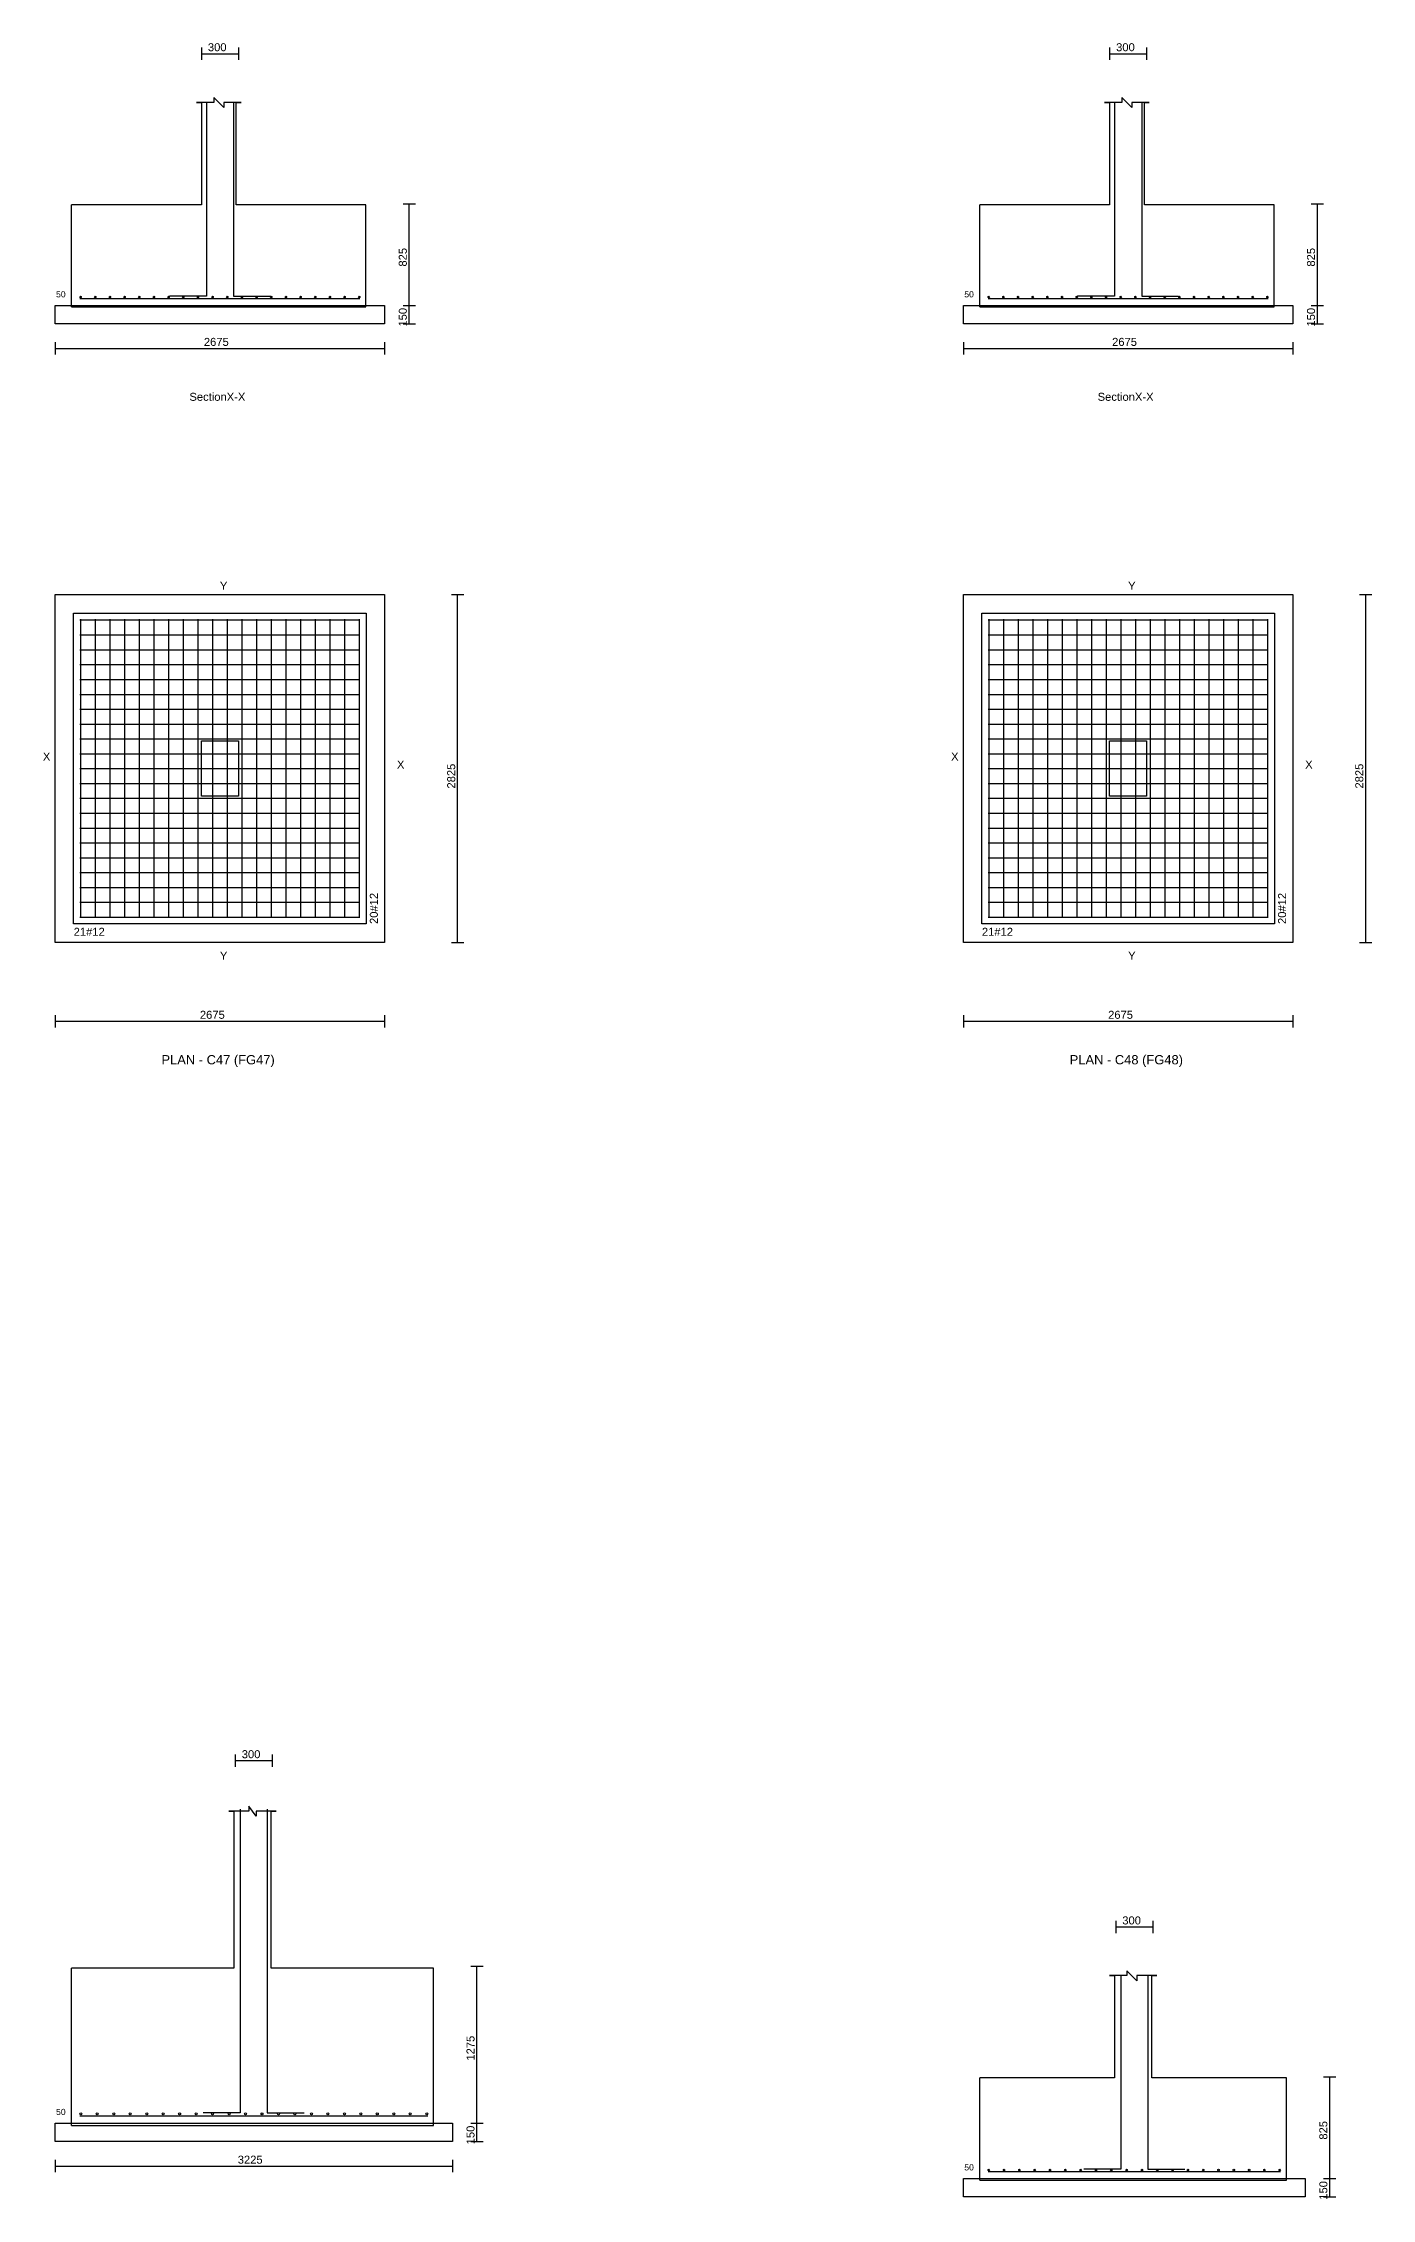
# Model space of a CAD drawing. Extents: x 0 to 27, y -1 to 285.
# Drawn here: x 15 to 25.79, y 158.58 to 176.09 of the extents above; entities that cross this region are included whole.
import ezdxf
from ezdxf.enums import TextEntityAlignment as Align

# ---------------------------------------------------------------- set-up
doc = ezdxf.new("R2010")
doc.units = 0
for name, color, linetype in [('Bottom_Cover', 7, 'CONTINUOUS'), ('Column_Bars', 4, 'CONTINUOUS'), ('Column_Dimension', 7, 'CONTINUOUS'), ('Columns', 4, 'CONTINUOUS'), ('dim_all', 7, 'CONTINUOUS'), ('Footing_Plan', 7, 'CONTINUOUS'), ('PCC', 2, 'CONTINUOUS'), ('PCC_Depth', 7, 'CONTINUOUS'), ('Pcc_Plan', 2, 'CONTINUOUS'), ('Plan', 7, 'CONTINUOUS'), ('Plan_Rf_Xdir', 1, 'CONTINUOUS'), ('Plan_Rf_Ydir', 3, 'CONTINUOUS'), ('Section', 2, 'CONTINUOUS'), ('SectionName', 3, 'CONTINUOUS'), ('Sectn_Rf_Xdir', 1, 'CONTINUOUS'), ('Sectn_Rf_Ydir', 3, 'CONTINUOUS'), ('Total_Depth', 7, 'CONTINUOUS'), ('X_Dimension', 7, 'CONTINUOUS')]:
    doc.layers.add(name, color=color, linetype=linetype)
doc.styles.add('STRUDS_Arial', font='ARIAL.TTF', dxfattribs={"height": 0.04})

msp = doc.modelspace()

# ---------------------------------------------------------------- linework, layer by layer
at = {"layer": 'Column_Bars'}
for p, q in [((16.3275, 175.612), (16.3275, 174.036)), ((16.5475, 175.612), (16.5475, 174.036)), ((23.7025, 175.612), (23.7025, 174.036)), ((23.9225, 175.612), (23.9225, 174.036)), ((16.3275, 174.036), (16.0275, 174.036)), ((16.5475, 174.036), (16.8475, 174.036)), ((23.7025, 174.036), (23.4025, 174.036)), ((23.9225, 174.036), (24.2225, 174.036)), ((16.6025, 161.75), (16.6025, 159.282)), ((16.8225, 161.75), (16.8225, 159.282)), ((23.7525, 160.4), (23.7525, 158.824)), ((23.9725, 160.4), (23.9725, 158.824)), ((16.6025, 159.282), (16.3025, 159.282)), ((16.8225, 159.282), (17.1225, 159.282)), ((23.7525, 158.824), (23.4525, 158.824)), ((23.9725, 158.824), (24.2725, 158.824))]:
    msp.add_line(p, q, dxfattribs=at)
at = {"layer": 'Columns'}
for p, q in [((16.2875, 169.975), (16.2875, 170.425)), ((16.2875, 170.425), (16.5875, 170.425)), ((16.5875, 170.425), (16.5875, 169.975)), ((23.6625, 169.975), (23.6625, 170.425)), ((23.6625, 170.425), (23.9625, 170.425)), ((23.9625, 170.425), (23.9625, 169.975)), ((16.5875, 169.975), (16.2875, 169.975)), ((23.9625, 169.975), (23.6625, 169.975))]:
    msp.add_line(p, q, dxfattribs=at)
at = {"layer": 'dim_all'}
for p, q in [((16.2875, 176.056), (16.2875, 175.956)), ((16.2875, 176.006), (16.5875, 176.006)), ((16.5875, 176.056), (16.5875, 175.956)), ((23.6625, 176.056), (23.6625, 175.956)), ((23.6625, 176.006), (23.9625, 176.006)), ((23.9625, 176.056), (23.9625, 175.956)), ((17.925, 174.787), (18.025, 174.787)), ((17.975, 173.962), (17.975, 174.787)), ((25.3, 174.787), (25.4, 174.787)), ((25.35, 173.962), (25.35, 174.787)), ((17.925, 173.962), (18.025, 173.962)), ((17.925, 173.962), (18.025, 173.962)), ((17.975, 173.813), (17.975, 173.962)), ((25.3, 173.962), (25.4, 173.962)), ((25.3, 173.962), (25.4, 173.962)), ((25.35, 173.813), (25.35, 173.962)), ((17.925, 173.813), (18.025, 173.813)), ((25.3, 173.813), (25.4, 173.813)), ((15.1, 173.662), (15.1, 173.563)), ((15.1, 173.613), (17.775, 173.613)), ((17.775, 173.662), (17.775, 173.563)), ((22.475, 173.662), (22.475, 173.563)), ((22.475, 173.613), (25.15, 173.613)), ((25.15, 173.662), (25.15, 173.563)), ((18.3182, 171.613), (18.4182, 171.613)), ((18.3682, 168.788), (18.3682, 171.613)), ((25.6918, 171.613), (25.7918, 171.613)), ((25.7418, 168.788), (25.7418, 171.613)), ((18.3182, 168.788), (18.4182, 168.788)), ((25.6918, 168.788), (25.7918, 168.788)), ((15.1, 168.198), (15.1, 168.098)), ((15.1, 168.148), (17.775, 168.148)), ((17.775, 168.198), (17.775, 168.098)), ((22.475, 168.198), (22.475, 168.098)), ((22.475, 168.148), (25.15, 168.148)), ((25.15, 168.198), (25.15, 168.098)), ((16.5625, 162.193), (16.5625, 162.093)), ((16.5625, 162.143), (16.8625, 162.143)), ((16.8625, 162.193), (16.8625, 162.093)), ((23.7125, 160.843), (23.7125, 160.743)), ((23.7125, 160.793), (24.0125, 160.793)), ((24.0125, 160.843), (24.0125, 160.743)), ((18.475, 160.475), (18.575, 160.475)), ((18.525, 159.2), (18.525, 160.475)), ((25.4, 159.575), (25.5, 159.575)), ((25.45, 158.75), (25.45, 159.575)), ((18.475, 159.2), (18.575, 159.2)), ((18.475, 159.2), (18.575, 159.2)), ((18.525, 159.05), (18.525, 159.2)), ((18.475, 159.05), (18.575, 159.05)), ((15.1, 158.9), (15.1, 158.8)), ((15.1, 158.85), (18.325, 158.85)), ((18.325, 158.9), (18.325, 158.8)), ((25.4, 158.75), (25.5, 158.75)), ((25.4, 158.75), (25.5, 158.75)), ((25.45, 158.6), (25.45, 158.75)), ((25.4, 158.6), (25.5, 158.6))]:
    msp.add_line(p, q, dxfattribs=at)
at = {"layer": 'Footing_Plan'}
for p, q in [((15.25, 168.938), (15.25, 171.462)), ((15.25, 171.462), (17.625, 171.462)), ((17.625, 171.462), (17.625, 168.938)), ((22.625, 168.938), (22.625, 171.462)), ((22.625, 171.462), (25, 171.462)), ((25, 171.462), (25, 168.938)), ((17.625, 168.938), (15.25, 168.938)), ((25, 168.938), (22.625, 168.938))]:
    msp.add_line(p, q, dxfattribs=at)
at = {"layer": 'PCC'}
for p, q in [((15.1, 173.813), (15.1, 173.962)), ((15.1, 173.962), (17.775, 173.962)), ((15.1, 173.813), (15.1, 173.962)), ((15.1, 173.962), (17.775, 173.962)), ((17.775, 173.962), (17.775, 173.813)), ((17.775, 173.962), (17.775, 173.813)), ((22.475, 173.813), (22.475, 173.962)), ((22.475, 173.962), (25.15, 173.962)), ((22.475, 173.813), (22.475, 173.962)), ((22.475, 173.962), (25.15, 173.962)), ((25.15, 173.962), (25.15, 173.813)), ((25.15, 173.962), (25.15, 173.813)), ((17.775, 173.813), (15.1, 173.813)), ((17.775, 173.813), (15.1, 173.813)), ((25.15, 173.813), (22.475, 173.813)), ((25.15, 173.813), (22.475, 173.813)), ((15.1, 159.05), (15.1, 159.2)), ((15.1, 159.2), (18.325, 159.2)), ((15.1, 159.05), (15.1, 159.2)), ((15.1, 159.2), (18.325, 159.2)), ((18.325, 159.2), (18.325, 159.05)), ((18.325, 159.2), (18.325, 159.05)), ((18.325, 159.05), (15.1, 159.05)), ((18.325, 159.05), (15.1, 159.05)), ((22.475, 158.6), (22.475, 158.75)), ((22.475, 158.75), (25.25, 158.75)), ((22.475, 158.6), (22.475, 158.75)), ((22.475, 158.75), (25.25, 158.75)), ((25.25, 158.75), (25.25, 158.6)), ((25.25, 158.75), (25.25, 158.6)), ((25.25, 158.6), (22.475, 158.6)), ((25.25, 158.6), (22.475, 158.6))]:
    msp.add_line(p, q, dxfattribs=at)
at = {"layer": 'Pcc_Plan'}
for p, q in [((15.1, 168.788), (15.1, 171.613)), ((15.1, 171.613), (17.775, 171.613)), ((17.775, 171.613), (17.775, 168.788)), ((22.475, 168.788), (22.475, 171.613)), ((22.475, 171.613), (25.15, 171.613)), ((25.15, 171.613), (25.15, 168.788)), ((17.775, 168.788), (15.1, 168.788)), ((25.15, 168.788), (22.475, 168.788))]:
    msp.add_line(p, q, dxfattribs=at)
at = {"layer": 'Plan_Rf_Xdir'}
for p, q in [((15.3, 171.407), (17.575, 171.407)), ((22.675, 171.407), (24.95, 171.407)), ((15.3, 171.286), (17.575, 171.286)), ((22.675, 171.286), (24.95, 171.286)), ((15.3, 171.165), (17.575, 171.165)), ((22.675, 171.165), (24.95, 171.165)), ((15.3, 171.045), (17.575, 171.045)), ((15.3, 170.924), (17.575, 170.924)), ((22.675, 171.045), (24.95, 171.045)), ((22.675, 170.924), (24.95, 170.924)), ((15.3, 170.803), (17.575, 170.803)), ((22.675, 170.803), (24.95, 170.803)), ((15.3, 170.683), (17.575, 170.683)), ((15.3, 170.562), (17.575, 170.562)), ((22.675, 170.683), (24.95, 170.683)), ((22.675, 170.562), (24.95, 170.562)), ((15.3, 170.441), (17.575, 170.441)), ((22.675, 170.441), (24.95, 170.441)), ((15.3, 170.321), (17.575, 170.321)), ((15.3, 170.2), (17.575, 170.2)), ((22.675, 170.321), (24.95, 170.321)), ((22.675, 170.2), (24.95, 170.2)), ((15.3, 170.079), (17.575, 170.079)), ((22.675, 170.079), (24.95, 170.079)), ((15.3, 169.959), (17.575, 169.959)), ((15.3, 169.838), (17.575, 169.838)), ((22.675, 169.959), (24.95, 169.959)), ((22.675, 169.838), (24.95, 169.838)), ((15.3, 169.717), (17.575, 169.717)), ((22.675, 169.717), (24.95, 169.717)), ((15.3, 169.597), (17.575, 169.597)), ((22.675, 169.597), (24.95, 169.597)), ((15.3, 169.476), (17.575, 169.476)), ((15.3, 169.355), (17.575, 169.355)), ((22.675, 169.476), (24.95, 169.476)), ((22.675, 169.355), (24.95, 169.355)), ((15.3, 169.235), (17.575, 169.235)), ((22.675, 169.235), (24.95, 169.235)), ((15.3, 169.114), (17.575, 169.114)), ((15.3, 168.993), (17.575, 168.993)), ((22.675, 169.114), (24.95, 169.114)), ((22.675, 168.993), (24.95, 168.993))]:
    msp.add_line(p, q, dxfattribs=at)
at = {"layer": 'Plan_Rf_Ydir'}
for p, q in [((15.306, 171.413), (15.306, 168.988)), ((15.4251, 171.413), (15.4251, 168.988)), ((15.5442, 171.413), (15.5442, 168.988)), ((15.6633, 171.413), (15.6633, 168.988)), ((15.7824, 171.413), (15.7824, 168.988)), ((15.9015, 171.413), (15.9015, 168.988)), ((16.0206, 171.413), (16.0206, 168.988)), ((16.1397, 171.413), (16.1397, 168.988)), ((16.2588, 171.413), (16.2588, 168.988)), ((16.3779, 171.413), (16.3779, 168.988)), ((16.497, 171.413), (16.497, 168.988)), ((16.6162, 171.413), (16.6162, 168.988)), ((16.7353, 171.413), (16.7353, 168.988)), ((16.8544, 171.413), (16.8544, 168.988)), ((16.9735, 171.413), (16.9735, 168.988)), ((17.0926, 171.413), (17.0926, 168.988)), ((17.2117, 171.413), (17.2117, 168.988)), ((17.3308, 171.413), (17.3308, 168.988)), ((17.4499, 171.413), (17.4499, 168.988)), ((17.569, 171.413), (17.569, 168.988)), ((22.681, 171.413), (22.681, 168.988)), ((22.8001, 171.413), (22.8001, 168.988)), ((22.9192, 171.413), (22.9192, 168.988)), ((23.0383, 171.413), (23.0383, 168.988)), ((23.1574, 171.413), (23.1574, 168.988)), ((23.2765, 171.413), (23.2765, 168.988)), ((23.3956, 171.413), (23.3956, 168.988)), ((23.5147, 171.413), (23.5147, 168.988)), ((23.6338, 171.413), (23.6338, 168.988)), ((23.7529, 171.413), (23.7529, 168.988)), ((23.872, 171.413), (23.872, 168.988)), ((23.9911, 171.413), (23.9911, 168.988)), ((24.1103, 171.413), (24.1103, 168.988)), ((24.2294, 171.413), (24.2294, 168.988)), ((24.3485, 171.413), (24.3485, 168.988)), ((24.4676, 171.413), (24.4676, 168.988)), ((24.5867, 171.413), (24.5867, 168.988)), ((24.7058, 171.413), (24.7058, 168.988)), ((24.8249, 171.413), (24.8249, 168.988)), ((24.944, 171.413), (24.944, 168.988))]:
    msp.add_line(p, q, dxfattribs=at)
at = {"layer": 'Section'}
for p, q in [((16.2868, 175.61), (16.2463, 175.61)), ((16.2463, 175.61), (16.2868, 175.61)), ((16.3881, 175.61), (16.2868, 175.61)), ((16.2868, 175.61), (16.2868, 174.779)), ((16.4691, 175.569), (16.3881, 175.65)), ((16.3881, 175.65), (16.3881, 175.61)), ((16.5704, 175.61), (16.4691, 175.61)), ((16.4691, 175.61), (16.4691, 175.569)), ((16.5704, 174.779), (16.5704, 175.61)), ((16.5704, 175.61), (16.6109, 175.61)), ((16.6109, 175.61), (16.5704, 175.61)), ((23.6604, 175.61), (23.6199, 175.61)), ((23.6199, 175.61), (23.6604, 175.61)), ((23.7617, 175.61), (23.6604, 175.61)), ((23.6604, 175.61), (23.6604, 174.779)), ((23.8428, 175.569), (23.7617, 175.65)), ((23.7617, 175.65), (23.7617, 175.61)), ((23.9441, 175.61), (23.8428, 175.61)), ((23.8428, 175.61), (23.8428, 175.569)), ((23.9441, 174.779), (23.9441, 175.61)), ((23.9441, 175.61), (23.9846, 175.61)), ((23.9846, 175.61), (23.9441, 175.61)), ((16.2868, 174.779), (15.2334, 174.779)), ((15.2334, 173.949), (15.2334, 174.779)), ((16.2868, 174.779), (16.2868, 174.779)), ((16.2868, 174.779), (16.2868, 174.779)), ((16.2868, 174.779), (16.2868, 174.779)), ((17.6238, 174.779), (16.5704, 174.779)), ((16.5704, 174.779), (16.5704, 174.779)), ((16.5704, 174.779), (16.5704, 174.779)), ((16.5704, 174.779), (16.5704, 174.779)), ((17.6238, 173.949), (17.6238, 174.779)), ((23.6604, 174.779), (22.6071, 174.779)), ((22.6071, 173.949), (22.6071, 174.779)), ((23.6604, 174.779), (23.6604, 174.779)), ((23.6604, 174.779), (23.6604, 174.779)), ((23.6604, 174.779), (23.6604, 174.779)), ((24.9974, 174.779), (23.9441, 174.779)), ((23.9441, 174.779), (23.9441, 174.779)), ((23.9441, 174.779), (23.9441, 174.779)), ((23.9441, 174.779), (23.9441, 174.779)), ((24.9974, 173.949), (24.9974, 174.779)), ((15.2334, 173.949), (17.6238, 173.949)), ((22.6071, 173.949), (24.9974, 173.949)), ((16.5502, 161.734), (16.5096, 161.734)), ((16.5096, 161.734), (16.5502, 161.734)), ((16.6717, 161.734), (16.5502, 161.734)), ((16.5502, 161.734), (16.5502, 160.458)), ((16.7325, 161.693), (16.6717, 161.774)), ((16.6717, 161.774), (16.6717, 161.734)), ((16.854, 161.734), (16.7325, 161.734)), ((16.7325, 161.734), (16.7325, 161.693)), ((16.854, 160.458), (16.854, 161.734)), ((16.854, 161.734), (16.8945, 161.734)), ((16.8945, 161.734), (16.854, 161.734)), ((16.5502, 160.458), (15.2334, 160.458)), ((15.2334, 159.181), (15.2334, 160.458)), ((16.5502, 160.458), (16.5502, 160.458)), ((16.5502, 160.458), (16.5502, 160.458)), ((16.5502, 160.458), (16.5502, 160.458)), ((18.1707, 160.458), (16.854, 160.458)), ((16.854, 160.458), (16.854, 160.458)), ((16.854, 160.458), (16.854, 160.458)), ((16.854, 160.458), (16.854, 160.458)), ((18.1707, 159.181), (18.1707, 160.458)), ((23.701, 160.397), (23.6604, 160.397)), ((23.6604, 160.397), (23.701, 160.397)), ((23.8022, 160.397), (23.701, 160.397)), ((23.701, 160.397), (23.701, 159.566)), ((23.8833, 160.356), (23.8022, 160.437)), ((23.8022, 160.437), (23.8022, 160.397)), ((24.0048, 160.397), (23.8833, 160.397)), ((23.8833, 160.397), (23.8833, 160.356)), ((24.0048, 159.566), (24.0048, 160.397)), ((24.0048, 160.397), (24.0453, 160.397)), ((24.0453, 160.397), (24.0048, 160.397)), ((23.701, 159.566), (22.6071, 159.566)), ((22.6071, 158.736), (22.6071, 159.566)), ((23.701, 159.566), (23.701, 159.566)), ((23.701, 159.566), (23.701, 159.566)), ((23.701, 159.566), (23.701, 159.566)), ((25.0987, 159.566), (24.0048, 159.566)), ((24.0048, 159.566), (24.0048, 159.566)), ((24.0048, 159.566), (24.0048, 159.566)), ((24.0048, 159.566), (24.0048, 159.566)), ((25.0987, 158.736), (25.0987, 159.566)), ((15.2334, 159.181), (18.1707, 159.181)), ((22.6071, 158.736), (25.0987, 158.736))]:
    msp.add_line(p, q, dxfattribs=at)
at = {"layer": 'Sectn_Rf_Xdir'}
for p, q in [((15.3, 174.018), (17.575, 174.018)), ((22.675, 174.018), (24.95, 174.018)), ((15.3, 159.258), (18.125, 159.258)), ((22.675, 158.806), (25.05, 158.806))]:
    msp.add_line(p, q, dxfattribs=at)
at = {"layer": 'Sectn_Rf_Ydir'}
for centre, radius in [((15.306, 174.03), 0.006), ((15.4251, 174.03), 0.006), ((15.5442, 174.03), 0.006), ((15.6633, 174.03), 0.006), ((15.7824, 174.03), 0.006), ((15.9015, 174.03), 0.006), ((16.0206, 174.03), 0.006), ((16.1397, 174.03), 0.006), ((16.2588, 174.03), 0.006), ((16.3779, 174.03), 0.006), ((16.497, 174.03), 0.006), ((16.6162, 174.03), 0.006), ((16.7353, 174.03), 0.006), ((16.8544, 174.03), 0.006), ((16.9735, 174.03), 0.006), ((17.0926, 174.03), 0.006), ((17.2117, 174.03), 0.006), ((17.3308, 174.03), 0.006), ((17.4499, 174.03), 0.006), ((17.569, 174.03), 0.006), ((22.681, 174.03), 0.006), ((22.8001, 174.03), 0.006), ((22.9192, 174.03), 0.006), ((23.0383, 174.03), 0.006), ((23.1574, 174.03), 0.006), ((23.2765, 174.03), 0.006), ((23.3956, 174.03), 0.006), ((23.5147, 174.03), 0.006), ((23.6338, 174.03), 0.006), ((23.7529, 174.03), 0.006), ((23.872, 174.03), 0.006), ((23.9911, 174.03), 0.006), ((24.1103, 174.03), 0.006), ((24.2294, 174.03), 0.006), ((24.3485, 174.03), 0.006), ((24.4676, 174.03), 0.006), ((24.5867, 174.03), 0.006), ((24.7058, 174.03), 0.006), ((24.8249, 174.03), 0.006), ((24.944, 174.03), 0.006), ((15.308, 159.274), 0.008), ((15.4418, 159.274), 0.008), ((15.5755, 159.274), 0.008), ((15.7093, 159.274), 0.008), ((15.8431, 159.274), 0.008), ((15.9768, 159.274), 0.008), ((16.1106, 159.274), 0.008), ((16.2443, 159.274), 0.008), ((16.3781, 159.274), 0.008), ((16.5119, 159.274), 0.008), ((16.6456, 159.274), 0.008), ((16.7794, 159.274), 0.008), ((16.9131, 159.274), 0.008), ((17.0469, 159.274), 0.008), ((17.1807, 159.274), 0.008), ((17.3144, 159.274), 0.008), ((17.4482, 159.274), 0.008), ((17.582, 159.274), 0.008), ((17.7157, 159.274), 0.008), ((17.8495, 159.274), 0.008), ((17.9832, 159.274), 0.008), ((18.117, 159.274), 0.008), ((22.681, 158.818), 0.006), ((22.8054, 158.818), 0.006), ((22.9297, 158.818), 0.006), ((23.0541, 158.818), 0.006), ((23.1785, 158.818), 0.006), ((23.3028, 158.818), 0.006), ((23.4272, 158.818), 0.006), ((23.5516, 158.818), 0.006), ((23.6759, 158.818), 0.006), ((23.8003, 158.818), 0.006), ((23.9247, 158.818), 0.006), ((24.0491, 158.818), 0.006), ((24.1734, 158.818), 0.006), ((24.2978, 158.818), 0.006), ((24.4222, 158.818), 0.006), ((24.5465, 158.818), 0.006), ((24.6709, 158.818), 0.006), ((24.7953, 158.818), 0.006), ((24.9196, 158.818), 0.006), ((25.044, 158.818), 0.006)]:
    msp.add_circle(centre, radius, dxfattribs=at)

# ---------------------------------------------------------------- texts
at = {"layer": 'Bottom_Cover', "style": 'STRUDS_Arial'}
for p in [(15.1071, 174.027), (22.4821, 174.027), (15.1071, 159.265), (22.4821, 158.815)]:
    msp.add_text('50', height=0.05, dxfattribs=at).set_placement(p)
at = {"layer": 'Column_Dimension', "style": 'STRUDS_Arial'}
for p in [(16.34, 176.026), (23.715, 176.026), (16.615, 162.163), (23.765, 160.813)]:
    msp.add_text('300', height=0.065, dxfattribs=at).set_placement(p)
at = {"layer": 'dim_all', "style": 'STRUDS_Arial'}
for p in [(18.3482, 170.038), (25.7218, 170.038)]:
    msp.add_text('2825 ', height=0.065, rotation=90, dxfattribs=at).set_placement(p)
for p in [(16.275, 168.168), (23.65, 168.168)]:
    msp.add_text('2675 ', height=0.065, dxfattribs=at).set_placement(p)
at = {"layer": 'PCC_Depth', "style": 'STRUDS_Arial'}
for p in [(17.955, 173.79), (25.33, 173.79), (18.505, 159.027), (25.43, 158.577)]:
    msp.add_text('150', height=0.065, rotation=90, dxfattribs=at).set_placement(p)
at = {"layer": 'Plan', "style": 'STRUDS_Arial'}
for s, p in [('PLAN - C47 (FG47) ', (16.4375, 167.798)), ('PLAN - C48 (FG48) ', (23.8125, 167.798))]:
    msp.add_text(s, height=0.075, dxfattribs=at).set_placement(p, align=Align.CENTER)
at = {"layer": 'Plan_Rf_Xdir', "style": 'STRUDS_Arial'}
for p in [(15.25, 168.842), (22.625, 168.842)]:
    msp.add_text('21#12', height=0.065, dxfattribs=at).set_placement(p)
at = {"layer": 'Plan_Rf_Ydir', "style": 'STRUDS_Arial'}
for p in [(17.72, 168.938), (25.095, 168.938)]:
    msp.add_text('20#12', height=0.065, rotation=90, dxfattribs=at).set_placement(p)
at = {"layer": 'Section', "style": 'STRUDS_Arial'}
for p in [(16.19, 173.187), (23.565, 173.187)]:
    msp.add_text('SectionX-X', height=0.065, dxfattribs=at).set_placement(p)
at = {"layer": 'SectionName', "style": 'STRUDS_Arial'}
for s, p in [('Y', (16.4375, 171.652)), ('Y', (23.8125, 171.652)), ('X', (15, 170.265)), ('X', (17.875, 170.2)), ('X', (22.375, 170.265)), ('X', (25.25, 170.2)), ('Y', (16.4375, 168.648)), ('Y', (23.8125, 168.648))]:
    msp.add_text(s, height=0.065, dxfattribs=at).set_placement(p)
at = {"layer": 'Total_Depth', "style": 'STRUDS_Arial'}
for s, p in [('825', (17.955, 174.277)), ('825', (25.33, 174.277)), ('1275', (18.505, 159.707)), ('825', (25.43, 159.065))]:
    msp.add_text(s, height=0.065, rotation=90, dxfattribs=at).set_placement(p)
at = {"layer": 'X_Dimension', "style": 'STRUDS_Arial'}
for s, p in [('2675', (16.3075, 173.633)), ('2675', (23.6825, 173.633)), ('3225', (16.5825, 158.87))]:
    msp.add_text(s, height=0.065, dxfattribs=at).set_placement(p)

doc.saveas('drawing.dxf')
